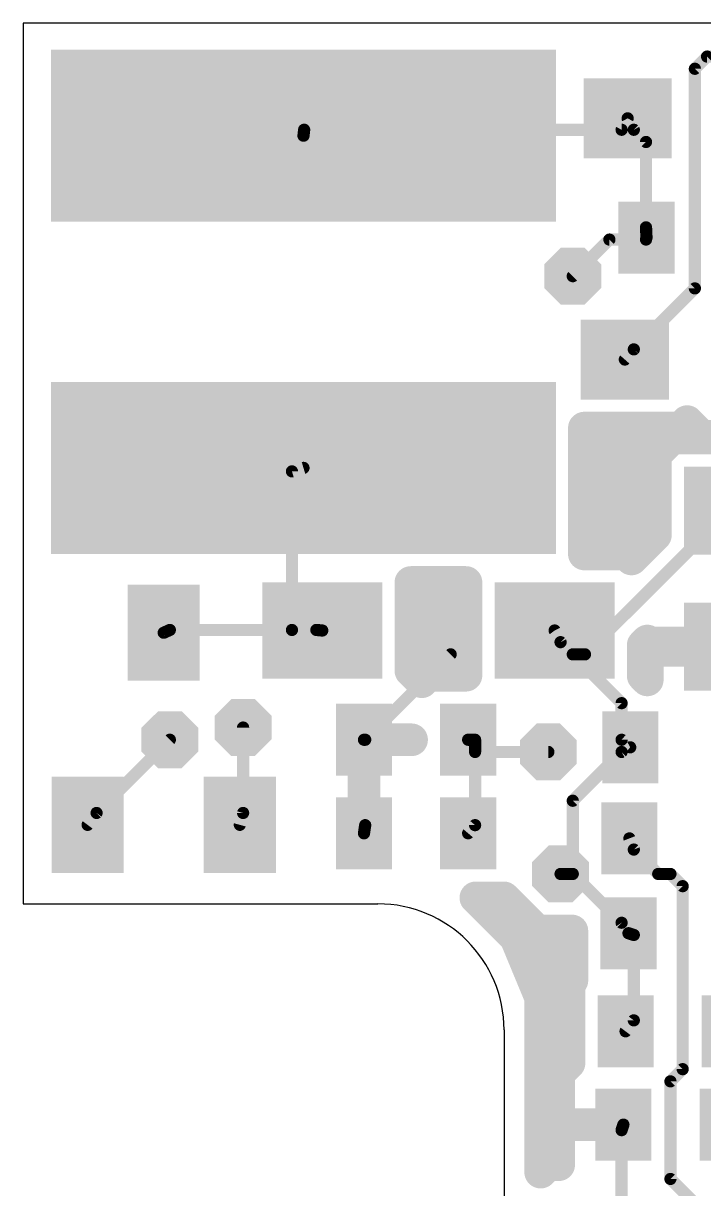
# Model space of a CAD drawing. Extents: x 0 to 48, y 0 to 28.
# Drawn here: x 0 to 8.49, y 13.44 to 28 of the extents above; entities that cross this region are included whole.
import ezdxf

# ---------------------------------------------------------------- set-up
doc = ezdxf.new("R2010")
doc.units = 0
for name, color, linetype in [('1', 14, 'CONTINUOUS'), ('18', 94, 'CONTINUOUS'), ('20', 7, 'CONTINUOUS')]:
    doc.layers.add(name, color=color, linetype=linetype)

# ---------------------------------------------------------------- blocks, each defined once
blk = doc.blocks.new('RECT')
blk.add_solid([(-0.5, -0.5), (0.5, -0.5), (-0.5, 0.5), (0.5, 0.5)])
blk = doc.blocks.new('OCTAGONV')
at = {"const_width": 0.5}
blk.add_lwpolyline([(-0.25, -0.1036), (-0.25, 0.1036), (-0.1036, 0.25), (0.1036, 0.25), (0.25, 0.1036), (0.25, -0.1036), (0.1036, -0.25), (-0.1036, -0.25), (-0.25, -0.1036), (-0.25, 0.1036)], dxfattribs=at)

msp = doc.modelspace()

# ---------------------------------------------------------------- linework, layer by layer
at = {"layer": '1'}
for points, const_width in [([(8.382, 27.432), (8.5344, 27.5844)], 0.1524), ([(8.5344, 27.5844), (11.8872, 27.5844)], 0.1524), ([(8.382, 24.6888), (8.382, 27.432)], 0.1524), ([(7.5432, 26.8127), (7.4676, 26.67)], 0.1524), ([(7.62, 26.67), (7.5432, 26.8127)], 0.1524), ([(3.5052, 26.67), (3.4969, 26.596)], 0.1524), ([(7.4676, 26.67), (3.5052, 26.67)], 0.1524), ([(7.7724, 26.5176), (7.62, 26.67)], 0.1524), ([(7.7724, 25.4508), (7.7724, 26.5176)], 0.1524), ([(7.7783, 25.3238), (7.7724, 25.4508)], 0.1524), ([(6.858, 24.8412), (7.3152, 25.2984)], 0.1524), ([(7.3152, 25.2984), (7.7724, 25.2984)], 0.1524), ([(7.7724, 25.2984), (7.7783, 25.3238)], 0.1524), ([(7.62, 23.9268), (8.382, 24.6888)], 0.1524), ([(7.508, 23.7998), (7.62, 23.9268)], 0.1524), ([(7.0024, 21.3703), (7.0024, 22.9442)], 0.4064), ([(7.0024, 22.9442), (8.2053, 22.9442)], 0.4064), ([(8.2053, 22.9442), (8.2861, 23.0251)], 0.4064), ([(8.2861, 23.0251), (8.4686, 22.8426)], 0.4064), ([(8.098, 22.8174), (7.8898, 22.6092)], 0.4064), ([(9.3927, 22.8174), (8.098, 22.8174)], 0.4064), ([(8.4686, 22.8426), (9.161, 22.8426)], 0.4064), ([(7.0024, 22.7584), (8.039, 22.7584)], 0.4064), ([(7.8898, 22.6092), (7.8898, 21.6068)], 0.4064), ([(3.3528, 22.4028), (3.4969, 22.446)], 0.1524), ([(3.3528, 20.4216), (3.3528, 22.4028)], 0.1524), ([(7.0024, 22.352), (7.8898, 22.352)], 0.4064), ([(7.0024, 21.9456), (7.8898, 21.9456)], 0.4064), ([(7.0104, 20.1168), (8.6868, 21.7932)], 0.1524), ([(7.0024, 21.5392), (7.8222, 21.5392)], 0.4064), ([(7.8898, 21.6068), (7.591, 21.308)], 0.4064), ([(7.5288, 21.3703), (7.0024, 21.3703)], 0.4064), ([(7.591, 21.308), (7.5288, 21.3703)], 0.4064), ([(4.837, 21.0154), (5.5259, 21.0154)], 0.4064), ([(4.837, 19.9116), (4.837, 21.0154)], 0.4064), ([(5.5259, 21.0154), (5.5259, 19.8555)], 0.4064), ([(4.837, 20.7264), (5.5259, 20.7264)], 0.4064), ([(1.7525, 20.387), (1.8288, 20.4216)], 0.1524), ([(1.8288, 20.4216), (3.3528, 20.4216)], 0.1524), ([(3.3528, 20.4216), (3.6576, 20.4216)], 0.1524), ([(3.3528, 20.4216), (3.7315, 20.4148)], 0.1524), ([(3.6576, 20.4216), (3.7315, 20.4148)], 0.1524), ([(4.837, 20.32), (5.5259, 20.32)], 0.4064), ([(6.7056, 20.2692), (6.6315, 20.4148)], 0.1524), ([(6.858, 20.1168), (6.6315, 20.4148)], 0.1524), ([(7.737, 20.2328), (7.7882, 20.2841)], 0.4064), ([(7.737, 19.8483), (7.737, 20.2328)], 0.4064), ([(7.7882, 20.2841), (7.7882, 20.2587)], 0.4064), ([(7.7882, 20.2587), (8.6979, 20.2587)], 0.4064), ([(6.858, 20.1168), (6.7056, 20.2692)], 0.1524), ([(8.6979, 20.1649), (7.7882, 20.1649)], 0.4064), ([(7.7882, 20.1649), (7.7882, 19.797)], 0.4064), ([(5.334, 20.1168), (4.2672, 19.05)], 0.1524), ([(4.837, 19.9136), (5.5259, 19.9136)], 0.4064), ([(4.974, 19.7746), (4.837, 19.9116)], 0.4064), ([(7.4676, 19.5072), (6.858, 20.1168)], 0.1524), ([(6.858, 20.1168), (7.0104, 20.1168)], 0.1524), ([(7.737, 19.9136), (7.7882, 19.9136)], 0.4064), ([(5.0548, 19.8555), (4.974, 19.7746)], 0.4064), ([(5.5259, 19.8555), (5.0548, 19.8555)], 0.4064), ([(7.7882, 19.797), (7.737, 19.8483)], 0.4064), ([(7.4676, 19.05), (7.4676, 19.5072)], 0.1524), ([(2.7432, 19.2024), (2.7432, 18.1356)], 0.1524), ([(4.2516, 18.7887), (4.2516, 19.0489)], 0.4064), ([(4.2516, 19.0489), (4.2526, 19.0489)], 0.4064), ([(4.2526, 19.0489), (4.2526, 18.7887)], 0.4064), ([(4.2532, 19.0494), (4.2532, 19.0504)], 0.4064), ([(4.2532, 19.0504), (4.8466, 19.0504)], 0.4064), ([(4.8466, 19.0494), (4.2532, 19.0494)], 0.4064), ([(4.8466, 19.0504), (4.8466, 19.0494)], 0.4064), ([(0.9144, 18.1356), (1.8288, 19.05)], 0.1524), ([(4.2672, 19.05), (4.2522, 19.05)], 0.1524), ([(4.2672, 19.05), (4.2672, 17.9832)], 0.1524), ([(5.6388, 19.05), (5.5522, 19.05)], 0.1524), ([(5.6388, 18.8976), (5.5522, 19.05)], 0.1524), ([(5.6388, 18.8976), (5.6388, 19.05)], 0.1524), ([(7.5752, 18.9559), (7.4676, 19.05)], 0.1524), ([(4.2516, 17.8826), (4.2516, 18.7887)], 0.4064), ([(4.2526, 18.7887), (4.2526, 17.8826)], 0.4064), ([(5.6388, 17.9832), (5.6388, 18.8976)], 0.1524), ([(5.6388, 18.8976), (6.5532, 18.8976)], 0.1524), ([(6.858, 18.288), (7.4676, 18.8976)], 0.1524), ([(7.4676, 18.8976), (7.5752, 18.9559)], 0.1524), ([(4.2516, 18.6944), (4.2526, 18.6944)], 0.4064), ([(4.2516, 18.288), (4.2526, 18.288)], 0.4064), ([(6.858, 17.3736), (6.858, 18.288)], 0.1524), ([(0.8025, 17.987), (0.9144, 18.1356)], 0.1524), ([(2.7432, 18.1356), (2.7025, 17.987)], 0.1524), ([(4.2526, 17.8826), (4.2516, 17.8826)], 0.4064), ([(4.2672, 17.9832), (4.2522, 17.8816)], 0.1524), ([(5.5522, 17.8816), (5.6388, 17.9832)], 0.1524), ([(7.62, 17.6784), (7.5654, 17.8179)], 0.1524), ([(7.9248, 17.3736), (7.62, 17.6784)], 0.1524), ([(6.7056, 17.3736), (6.858, 17.3736)], 0.1524), ([(6.858, 17.3736), (7.4676, 16.764)], 0.1524), ([(8.0772, 17.3736), (7.9248, 17.3736)], 0.1524), ([(8.2296, 17.2212), (8.0772, 17.3736)], 0.1524), ([(6.1478, 16.5763), (5.648, 17.076)], 0.4064), ([(5.648, 17.076), (5.9975, 17.076)], 0.4064), ([(5.6553, 17.0688), (6.0046, 17.0688)], 0.4064), ([(5.9975, 17.076), (6.411, 16.6624)], 0.4064), ([(8.2296, 14.9352), (8.2296, 17.2212)], 0.1524), ([(6.0617, 16.6624), (6.411, 16.6624)], 0.4064), ([(6.1478, 16.5762), (6.1478, 16.5763)], 0.4064), ([(6.457, 15.8298), (6.1478, 16.5762)], 0.4064), ([(6.411, 16.6624), (6.8477, 16.6624)], 0.4064), ([(6.8477, 16.6624), (6.8477, 16.0415)], 0.4064), ([(7.4676, 16.764), (7.5533, 16.6334)], 0.1524), ([(7.5533, 16.6334), (7.62, 16.6116)], 0.1524), ([(7.62, 16.6116), (7.62, 15.5448)], 0.1524), ([(6.2805, 16.256), (6.8477, 16.256)], 0.4064), ([(6.8477, 16.0415), (6.8114, 16.0052)], 0.4064), ([(6.8114, 16.0052), (6.8114, 15.0097)], 0.4064), ([(6.4488, 15.8496), (6.8114, 15.8496)], 0.4064), ([(6.457, 15.8297), (6.457, 15.8298)], 0.4064), ([(6.457, 15.615), (6.457, 15.8297)], 0.4064), ([(6.4571, 15.615), (6.457, 15.615)], 0.4064), ([(6.4571, 13.648), (6.4571, 15.615)], 0.4064), ([(6.4571, 15.4432), (6.8114, 15.4432)], 0.4064), ([(7.62, 15.5448), (7.517, 15.4079)], 0.1524), ([(6.4571, 15.0368), (6.8114, 15.0368)], 0.4064), ([(6.8114, 15.0097), (6.683, 14.8814)], 0.4064), ([(6.683, 14.8814), (6.683, 14.2425)], 0.4064), ([(8.0772, 14.7828), (8.2296, 14.9352)], 0.1524), ([(8.0772, 13.5636), (8.0772, 14.7828)], 0.1524), ([(6.4571, 14.6304), (6.683, 14.6304)], 0.4064), ([(6.4571, 14.224), (6.683, 14.224)], 0.4064), ([(6.683, 14.2425), (7.4891, 14.2425)], 0.4064), ([(7.4891, 14.2415), (6.683, 14.2415)], 0.4064), ([(6.683, 14.2415), (6.683, 13.7408)], 0.4064), ([(7.4891, 14.2425), (7.4891, 14.2415)], 0.4064), ([(7.4676, 14.1732), (7.4902, 14.2421)], 0.1524), ([(7.4676, 12.8016), (7.4676, 14.1732)], 0.1524), ([(6.4571, 13.8176), (6.683, 13.8176)], 0.4064), ([(6.5498, 13.7408), (6.4571, 13.648)], 0.4064), ([(6.683, 13.7408), (6.5498, 13.7408)], 0.4064), ([(8.8392, 12.8016), (8.0772, 13.5636)], 0.1524)]:
    msp.add_lwpolyline(points, dxfattribs=dict(at, const_width=const_width))
for points, const_width in [([(8.5344, 27.6225, 1), (8.5344, 27.5463)], 0.0762), ([(8.5613, 27.5575, 1), (8.5075, 27.6113)], 0.0762), ([(8.4201, 27.432, 1), (8.3439, 27.432)], 0.0762), ([(8.3551, 27.4589, 1), (8.4089, 27.4051)], 0.0762), ([(7.5767, 26.8308, 1), (7.5097, 26.7946)], 0.0762), ([(7.5769, 26.7949, 1), (7.5095, 26.8305)], 0.0762), ([(3.5052, 26.7081, 1), (3.5052, 26.6319)], 0.0762), ([(3.5431, 26.6658, 1), (3.4673, 26.6742)], 0.0762), ([(7.4339, 26.6878, 1), (7.5013, 26.6522)], 0.0762), ([(7.4676, 26.6319, 1), (7.4676, 26.7081)], 0.0762), ([(7.6469, 26.6969, 1), (7.5931, 26.6431)], 0.0762), ([(7.5865, 26.6519, 1), (7.6535, 26.6881)], 0.0762), ([(3.459, 26.6002, 1), (3.5348, 26.5918)], 0.0762), ([(7.8105, 26.5176, 1), (7.7343, 26.5176)], 0.0762), ([(7.7455, 26.4907, 1), (7.7993, 26.5445)], 0.0762), ([(7.8105, 25.4526, 1), (7.7343, 25.449)], 0.0762), ([(7.7343, 25.4508, 1), (7.8105, 25.4508)], 0.0762), ([(7.3152, 25.3365, 1), (7.3152, 25.2603)], 0.0762), ([(7.3421, 25.2715, 1), (7.2883, 25.3253)], 0.0762), ([(7.7353, 25.307, 1), (7.8095, 25.2898)], 0.0762), ([(7.7402, 25.322, 1), (7.8164, 25.3256)], 0.0762), ([(7.8154, 25.3152, 1), (7.7412, 25.3324)], 0.0762), ([(7.7724, 25.2603, 1), (7.7724, 25.3365)], 0.0762), ([(6.8311, 24.8681, 1), (6.8849, 24.8143)], 0.0762), ([(8.4089, 24.6619, 1), (8.3551, 24.7157)], 0.0762), ([(8.3439, 24.6888, 1), (8.4201, 24.6888)], 0.0762), ([(7.5931, 23.9537, 1), (7.6469, 23.8999)], 0.0762), ([(7.6486, 23.9016, 1), (7.5914, 23.952)], 0.0762), ([(7.4794, 23.825, 1), (7.5366, 23.7746)], 0.0762), ([(7.104, 22.9442, 1), (6.9008, 22.9442)], 0.2032), ([(7.0024, 23.0458, 1), (7.0024, 22.8426)], 0.2032), ([(8.3579, 23.0969, 1), (8.2143, 22.9533)], 0.2032), ([(8.2053, 22.8426, 1), (8.2053, 23.0458)], 0.2032), ([(8.358, 22.9533, 1), (8.2142, 23.0969)], 0.2032), ([(8.098, 22.919, 1), (8.098, 22.7158)], 0.2032), ([(8.1698, 22.7456, 1), (8.0262, 22.8892)], 0.2032), ([(8.1334, 23.016, 1), (8.2772, 22.8724)], 0.2032), ([(8.4686, 22.9442, 1), (8.4686, 22.741)], 0.2032), ([(8.3968, 22.7708, 1), (8.5404, 22.9144)], 0.2032), ([(7.0024, 22.86, 1), (7.0024, 22.6568)], 0.2032), ([(8.039, 22.6568, 1), (8.039, 22.86)], 0.2032), ([(7.9914, 22.6092, 1), (7.7882, 22.6092)], 0.2032), ([(7.818, 22.681, 1), (7.9616, 22.5374)], 0.2032), ([(3.3909, 22.4028, 1), (3.3147, 22.4028)], 0.0762), ([(3.3419, 22.4393, 1), (3.3637, 22.3663)], 0.0762), ([(3.5078, 22.4095, 1), (3.486, 22.4825)], 0.0762), ([(7.0024, 22.4536, 1), (7.0024, 22.2504)], 0.2032), ([(7.8898, 22.2504, 1), (7.8898, 22.4536)], 0.2032), ([(7.0024, 22.0472, 1), (7.0024, 21.844)], 0.2032), ([(7.8898, 21.844, 1), (7.8898, 22.0472)], 0.2032), ([(7.0024, 21.6408, 1), (7.0024, 21.4376)], 0.2032), ([(7.7882, 21.6068, 1), (7.9914, 21.6068)], 0.2032), ([(7.9616, 21.535, 1), (7.818, 21.6786)], 0.2032), ([(7.8222, 21.4376, 1), (7.8222, 21.6408)], 0.2032), ([(7.0024, 21.4719, 1), (7.0024, 21.2687)], 0.2032), ([(7.6007, 21.4421, 1), (7.4569, 21.2985)], 0.2032), ([(7.5288, 21.2687, 1), (7.5288, 21.4719)], 0.2032), ([(6.9008, 21.3703, 1), (7.104, 21.3703)], 0.2032), ([(7.5192, 21.3798, 1), (7.6628, 21.2362)], 0.2032), ([(7.5191, 21.2362, 1), (7.6629, 21.3798)], 0.2032), ([(4.837, 21.117, 1), (4.837, 20.9138)], 0.2032), ([(4.9386, 21.0154, 1), (4.7354, 21.0154)], 0.2032), ([(5.6275, 21.0154, 1), (5.4243, 21.0154)], 0.2032), ([(5.5259, 20.9138, 1), (5.5259, 21.117)], 0.2032), ([(4.837, 20.828, 1), (4.837, 20.6248)], 0.2032), ([(5.5259, 20.6248, 1), (5.5259, 20.828)], 0.2032), ([(1.7368, 20.4217, 1), (1.7682, 20.3523)], 0.0762), ([(1.8288, 20.4597, 1), (1.8288, 20.3835)], 0.0762), ([(1.8445, 20.3869, 1), (1.8131, 20.4563)], 0.0762), ([(3.3528, 20.4597, 1), (3.3528, 20.3835)], 0.0762), ([(3.3535, 20.4597, 1), (3.3521, 20.3835)], 0.0762), ([(3.3147, 20.4216, 1), (3.3909, 20.4216)], 0.0762), ([(3.3528, 20.3835, 1), (3.3528, 20.4597)], 0.0762), ([(3.6611, 20.4595, 1), (3.6541, 20.3837)], 0.0762), ([(3.6576, 20.3835, 1), (3.6576, 20.4597)], 0.0762), ([(3.728, 20.3769, 1), (3.735, 20.4527)], 0.0762), ([(3.7308, 20.3767, 1), (3.7322, 20.4529)], 0.0762), ([(4.837, 20.4216, 1), (4.837, 20.2184)], 0.2032), ([(5.5259, 20.2184, 1), (5.5259, 20.4216)], 0.2032), ([(6.6655, 20.4321, 1), (6.5975, 20.3975)], 0.0762), ([(6.6618, 20.4379, 1), (6.6012, 20.3917)], 0.0762), ([(7.8386, 20.2328, 1), (7.6354, 20.2328)], 0.2032), ([(7.6651, 20.3046, 1), (7.8089, 20.161)], 0.2032), ([(7.8898, 20.2841, 1), (7.6866, 20.2841)], 0.2032), ([(7.7882, 20.3603, 1), (7.7882, 20.1571)], 0.2032), ([(7.8601, 20.2123, 1), (7.7163, 20.3559)], 0.2032), ([(6.7325, 20.2961, 1), (6.6787, 20.2423)], 0.0762), ([(6.6716, 20.2519, 1), (6.7396, 20.2865)], 0.0762), ([(7.7882, 20.2665, 1), (7.7882, 20.0633)], 0.2032), ([(7.8898, 20.1649, 1), (7.6866, 20.1649)], 0.2032), ([(7.6866, 20.2587, 1), (7.8898, 20.2587)], 0.2032), ([(4.837, 20.0152, 1), (4.837, 19.812)], 0.2032), ([(4.9088, 19.9834, 1), (4.7652, 19.8398)], 0.2032), ([(5.3609, 20.0899, 1), (5.3071, 20.1437)], 0.0762), ([(5.5259, 19.812, 1), (5.5259, 20.0152)], 0.2032), ([(6.858, 20.1549, 1), (6.858, 20.0787)], 0.0762), ([(6.8849, 20.1437, 1), (6.8311, 20.0899)], 0.0762), ([(6.8277, 20.0937, 1), (6.8883, 20.1399)], 0.0762), ([(6.8311, 20.0899, 1), (6.8849, 20.1437)], 0.0762), ([(6.9835, 20.1437, 1), (7.0373, 20.0899)], 0.0762), ([(7.0104, 20.0787, 1), (7.0104, 20.1549)], 0.0762), ([(7.737, 20.0152, 1), (7.737, 19.812)], 0.2032), ([(7.7882, 19.812, 1), (7.7882, 20.0152)], 0.2032), ([(4.7354, 19.9116, 1), (4.9386, 19.9116)], 0.2032), ([(4.9021, 19.8464, 1), (5.0459, 19.7028)], 0.2032), ([(4.9022, 19.7028, 1), (5.0458, 19.8464)], 0.2032), ([(5.0548, 19.9571, 1), (5.0548, 19.7539)], 0.2032), ([(5.1267, 19.7837, 1), (4.9829, 19.9273)], 0.2032), ([(5.4243, 19.8555, 1), (5.6275, 19.8555)], 0.2032), ([(5.5259, 19.7539, 1), (5.5259, 19.9571)], 0.2032), ([(7.8089, 19.9201, 1), (7.6651, 19.7765)], 0.2032), ([(7.6354, 19.8483, 1), (7.8386, 19.8483)], 0.2032), ([(7.7163, 19.7252, 1), (7.8601, 19.8688)], 0.2032), ([(7.6866, 19.797, 1), (7.8898, 19.797)], 0.2032), ([(7.5057, 19.5072, 1), (7.4295, 19.5072)], 0.0762), ([(7.4407, 19.4803, 1), (7.4945, 19.5341)], 0.0762), ([(2.7813, 19.2024, 1), (2.7051, 19.2024)], 0.0762), ([(4.3532, 19.0489, 1), (4.15, 19.0489)], 0.2032), ([(4.2516, 19.1505, 1), (4.2516, 18.9473)], 0.2032), ([(4.3542, 19.0489, 1), (4.151, 19.0489)], 0.2032), ([(4.3548, 19.0504, 1), (4.1516, 19.0504)], 0.2032), ([(4.2532, 19.152, 1), (4.2532, 18.9488)], 0.2032), ([(4.2532, 19.151, 1), (4.2532, 18.9478)], 0.2032), ([(4.2526, 18.9473, 1), (4.2526, 19.1505)], 0.2032), ([(4.9482, 19.0504, 1), (4.745, 19.0504)], 0.2032), ([(4.8466, 18.9488, 1), (4.8466, 19.152)], 0.2032), ([(4.8466, 18.9478, 1), (4.8466, 19.151)], 0.2032), ([(1.8557, 19.0231, 1), (1.8019, 19.0769)], 0.0762), ([(4.1516, 19.0494, 1), (4.3548, 19.0494)], 0.2032), ([(4.2522, 19.0881, 1), (4.2522, 19.0119)], 0.0762), ([(4.3053, 19.05, 1), (4.2291, 19.05)], 0.0762), ([(4.2403, 19.0769, 1), (4.2941, 19.0231)], 0.0762), ([(4.2672, 19.0119, 1), (4.2672, 19.0881)], 0.0762), ([(4.745, 19.0494, 1), (4.9482, 19.0494)], 0.2032), ([(5.5522, 19.0881, 1), (5.5522, 19.0119)], 0.0762), ([(5.5853, 19.0688, 1), (5.5191, 19.0312)], 0.0762), ([(5.6769, 19.05, 1), (5.6007, 19.05)], 0.0762), ([(5.6388, 19.0119, 1), (5.6388, 19.0881)], 0.0762), ([(7.4927, 19.0787, 1), (7.4425, 19.0213)], 0.0762), ([(7.4295, 19.05, 1), (7.5057, 19.05)], 0.0762), ([(4.3532, 18.7887, 1), (4.15, 18.7887)], 0.2032), ([(4.3542, 18.7887, 1), (4.151, 18.7887)], 0.2032), ([(5.6769, 18.8976, 1), (5.6007, 18.8976)], 0.0762), ([(5.6388, 18.9357, 1), (5.6388, 18.8595)], 0.0762), ([(5.6007, 18.8976, 1), (5.6769, 18.8976)], 0.0762), ([(5.6057, 18.8788, 1), (5.6719, 18.9164)], 0.0762), ([(6.5532, 18.8595, 1), (6.5532, 18.9357)], 0.0762), ([(7.4494, 18.9311, 1), (7.4858, 18.8641)], 0.0762), ([(7.4945, 18.8707, 1), (7.4407, 18.9245)], 0.0762), ([(7.5501, 18.9272, 1), (7.6003, 18.9846)], 0.0762), ([(7.5934, 18.9224, 1), (7.557, 18.9894)], 0.0762), ([(4.2516, 18.796, 1), (4.2516, 18.5928)], 0.2032), ([(4.15, 18.7887, 1), (4.3532, 18.7887)], 0.2032), ([(4.151, 18.7887, 1), (4.3542, 18.7887)], 0.2032), ([(4.2526, 18.5928, 1), (4.2526, 18.796)], 0.2032), ([(4.2516, 18.3896, 1), (4.2516, 18.1864)], 0.2032), ([(4.2526, 18.1864, 1), (4.2526, 18.3896)], 0.2032), ([(6.8961, 18.288, 1), (6.8199, 18.288)], 0.0762), ([(6.8311, 18.3149, 1), (6.8849, 18.2611)], 0.0762), ([(0.8875, 18.1625, 1), (0.9413, 18.1087)], 0.0762), ([(0.9448, 18.1127, 1), (0.884, 18.1585)], 0.0762), ([(2.7799, 18.1255, 1), (2.7065, 18.1457)], 0.0762), ([(2.7051, 18.1356, 1), (2.7813, 18.1356)], 0.0762), ([(4.2516, 17.9842, 1), (4.2516, 17.781)], 0.2032), ([(4.2526, 17.781, 1), (4.2526, 17.9842)], 0.2032), ([(4.3049, 17.9776, 1), (4.2295, 17.9888)], 0.0762), ([(5.6678, 17.9585, 1), (5.6098, 18.0079)], 0.0762), ([(0.7721, 18.0099, 1), (0.8329, 17.9641)], 0.0762), ([(2.6658, 17.9971, 1), (2.7392, 17.9769)], 0.0762), ([(4.15, 17.8826, 1), (4.3532, 17.8826)], 0.2032), ([(4.151, 17.8826, 1), (4.3542, 17.8826)], 0.2032), ([(4.2145, 17.8872, 1), (4.2899, 17.876)], 0.0762), ([(4.2291, 17.9832, 1), (4.3053, 17.9832)], 0.0762), ([(5.5232, 17.9063, 1), (5.5812, 17.8569)], 0.0762), ([(5.6007, 17.9832, 1), (5.6769, 17.9832)], 0.0762), ([(7.6009, 17.8318, 1), (7.5299, 17.804)], 0.0762), ([(7.6469, 17.7053, 1), (7.5931, 17.6515)], 0.0762), ([(7.5845, 17.6645, 1), (7.6555, 17.6923)], 0.0762), ([(6.7056, 17.4117, 1), (6.7056, 17.3355)], 0.0762), ([(6.8199, 17.3736, 1), (6.8961, 17.3736)], 0.0762), ([(6.8849, 17.4005, 1), (6.8311, 17.3467)], 0.0762), ([(6.858, 17.3355, 1), (6.858, 17.4117)], 0.0762), ([(7.9248, 17.4117, 1), (7.9248, 17.3355)], 0.0762), ([(7.8979, 17.3467, 1), (7.9517, 17.4005)], 0.0762), ([(8.1041, 17.4005, 1), (8.0503, 17.3467)], 0.0762), ([(8.0772, 17.3355, 1), (8.0772, 17.4117)], 0.0762), ([(5.648, 17.1776, 1), (5.648, 16.9744)], 0.2032), ([(5.7198, 17.1478, 1), (5.5762, 17.0042)], 0.2032), ([(5.6553, 17.1704, 1), (5.6553, 16.9672)], 0.2032), ([(6.0694, 17.1478, 1), (5.9256, 17.0042)], 0.2032), ([(5.9975, 16.9744, 1), (5.9975, 17.1776)], 0.2032), ([(6.0046, 16.9672, 1), (6.0046, 17.1704)], 0.2032), ([(8.2677, 17.2212, 1), (8.1915, 17.2212)], 0.0762), ([(8.2027, 17.1943, 1), (8.2565, 17.2481)], 0.0762), ([(6.0617, 16.764, 1), (6.0617, 16.5608)], 0.2032), ([(6.2494, 16.5763, 1), (6.0462, 16.5763)], 0.2032), ([(6.2417, 16.6151, 1), (6.0539, 16.5373)], 0.2032), ([(6.076, 16.5045, 1), (6.2196, 16.6481)], 0.2032), ([(6.411, 16.764, 1), (6.411, 16.5608)], 0.2032), ([(6.3391, 16.5906, 1), (6.4829, 16.7342)], 0.2032), ([(6.411, 16.5608, 1), (6.411, 16.764)], 0.2032), ([(6.9493, 16.6624, 1), (6.7461, 16.6624)], 0.2032), ([(6.8477, 16.5608, 1), (6.8477, 16.764)], 0.2032), ([(7.4995, 16.7849, 1), (7.4357, 16.7431)], 0.0762), ([(7.4407, 16.7371, 1), (7.4945, 16.7909)], 0.0762), ([(6.0462, 16.5762, 1), (6.2494, 16.5762)], 0.2032), ([(7.5651, 16.6696, 1), (7.5415, 16.5972)], 0.0762), ([(7.5214, 16.6125, 1), (7.5852, 16.6543)], 0.0762), ([(7.6581, 16.6116, 1), (7.5819, 16.6116)], 0.0762), ([(7.6082, 16.5754, 1), (7.6318, 16.6478)], 0.0762), ([(6.2805, 16.3576, 1), (6.2805, 16.1544)], 0.2032), ([(6.8477, 16.1544, 1), (6.8477, 16.3576)], 0.2032), ([(6.913, 16.0052, 1), (6.7098, 16.0052)], 0.2032), ([(6.7396, 16.077, 1), (6.8832, 15.9334)], 0.2032), ([(6.9195, 15.9697, 1), (6.7759, 16.1133)], 0.2032), ([(6.4488, 15.9512, 1), (6.4488, 15.748)], 0.2032), ([(6.5586, 15.8298, 1), (6.3554, 15.8298)], 0.2032), ([(6.5586, 15.8297, 1), (6.3554, 15.8297)], 0.2032), ([(6.7461, 16.0415, 1), (6.9493, 16.0415)], 0.2032), ([(6.8114, 15.748, 1), (6.8114, 15.9512)], 0.2032), ([(6.3554, 15.8297, 1), (6.5586, 15.8297)], 0.2032), ([(6.3631, 15.7909, 1), (6.5509, 15.8687)], 0.2032), ([(6.457, 15.7166, 1), (6.457, 15.5134)], 0.2032), ([(6.5587, 15.615, 1), (6.3555, 15.615)], 0.2032), ([(6.4571, 15.5134, 1), (6.4571, 15.7166)], 0.2032), ([(6.3554, 15.615, 1), (6.5586, 15.615)], 0.2032), ([(6.4571, 15.5448, 1), (6.4571, 15.3416)], 0.2032), ([(6.8114, 15.3416, 1), (6.8114, 15.5448)], 0.2032), ([(7.5819, 15.5448, 1), (7.6581, 15.5448)], 0.0762), ([(7.6504, 15.5219, 1), (7.5896, 15.5677)], 0.0762), ([(7.4866, 15.4308, 1), (7.5474, 15.385)], 0.0762), ([(6.4571, 15.1384, 1), (6.4571, 14.9352)], 0.2032), ([(6.8832, 14.9378, 1), (6.7396, 15.0816)], 0.2032), ([(6.8114, 14.9352, 1), (6.8114, 15.1384)], 0.2032), ([(6.7846, 14.8814, 1), (6.5814, 14.8814)], 0.2032), ([(6.6112, 14.9533, 1), (6.7548, 14.8095)], 0.2032), ([(6.7098, 15.0097, 1), (6.913, 15.0097)], 0.2032), ([(8.2565, 14.9083, 1), (8.2027, 14.9621)], 0.0762), ([(8.1153, 14.7828, 1), (8.0391, 14.7828)], 0.0762), ([(8.1915, 14.9352, 1), (8.2677, 14.9352)], 0.0762), ([(6.4571, 14.732, 1), (6.4571, 14.5288)], 0.2032), ([(6.683, 14.5288, 1), (6.683, 14.732)], 0.2032), ([(8.0503, 14.8097, 1), (8.1041, 14.7559)], 0.0762), ([(6.4571, 14.3256, 1), (6.4571, 14.1224)], 0.2032), ([(6.683, 14.3441, 1), (6.683, 14.1409)], 0.2032), ([(6.683, 14.3431, 1), (6.683, 14.1399)], 0.2032), ([(6.7846, 14.2415, 1), (6.5814, 14.2415)], 0.2032), ([(6.683, 14.1224, 1), (6.683, 14.3256)], 0.2032), ([(7.5907, 14.2425, 1), (7.3875, 14.2425)], 0.2032), ([(7.4891, 14.1409, 1), (7.4891, 14.3441)], 0.2032), ([(7.4891, 14.1399, 1), (7.4891, 14.3431)], 0.2032), ([(6.5814, 14.2425, 1), (6.7846, 14.2425)], 0.2032), ([(7.3875, 14.2415, 1), (7.5907, 14.2415)], 0.2032), ([(7.5264, 14.2302, 1), (7.454, 14.254)], 0.0762), ([(7.5057, 14.1732, 1), (7.4295, 14.1732)], 0.0762), ([(7.4314, 14.1851, 1), (7.5038, 14.1613)], 0.0762), ([(6.4571, 13.9192, 1), (6.4571, 13.716)], 0.2032), ([(6.683, 13.716, 1), (6.683, 13.9192)], 0.2032), ([(6.5498, 13.8424, 1), (6.5498, 13.6392)], 0.2032), ([(6.6217, 13.669, 1), (6.4779, 13.8126)], 0.2032), ([(6.5814, 13.7408, 1), (6.7846, 13.7408)], 0.2032), ([(6.683, 13.6392, 1), (6.683, 13.8424)], 0.2032), ([(6.3852, 13.7198, 1), (6.529, 13.5762)], 0.2032), ([(6.3555, 13.648, 1), (6.5587, 13.648)], 0.2032), ([(8.0391, 13.5636, 1), (8.1153, 13.5636)], 0.0762), ([(8.1041, 13.5905, 1), (8.0503, 13.5367)], 0.0762)]:
    msp.add_lwpolyline(points, format="xyb", dxfattribs=dict(at, const_width=const_width))
at = {"layer": '20'}
for p, q in [((48, 28), (0, 28)), ((0, 28), (0, 17)), ((0, 17), (4.4257, 17)), ((6, 15.4257), (6, 12.269))]:
    msp.add_line(p, q, dxfattribs=at)
msp.add_arc((4.4257, 15.4257), 1.5743, 0, 90, dxfattribs=at)

# ---------------------------------------------------------------- block references
at = {"layer": '1'}
for p, xscale, yscale in [((3.4969, 26.596), 6.3, 2.15), ((7.7783, 25.3238), 0.7, 0.9), ((3.4969, 22.446), 6.3, 2.15), ((1.7525, 20.387), 0.9, 1.2), ((7.5752, 18.9559), 0.7, 0.9), ((0.8025, 17.987), 0.9, 1.2), ((2.7025, 17.987), 0.9, 1.2), ((7.5533, 16.6334), 0.7, 0.9), ((7.517, 15.4079), 0.7, 0.9), ((8.817, 15.4079), 0.7, 0.9)]:
    msp.add_blockref('RECT', p, dxfattribs=dict(at, xscale=xscale, yscale=yscale))
at = {"layer": '1', "xscale": 1.1}
for p in [(7.5432, 26.8127), (7.508, 23.7998)]:
    msp.add_blockref('RECT', p, dxfattribs=at)
at = {"layer": '1', "xscale": 1.1, "rotation": 270}
for p in [(8.7454, 21.9119), (8.7454, 20.2119)]:
    msp.add_blockref('RECT', p, dxfattribs=at)
at = {"layer": '1', "rotation": 180}
for p, xscale, yscale in [((3.7315, 20.4148), 1.5, 1.2), ((6.6315, 20.4148), 1.5, 1.2), ((4.2522, 19.05), 0.7, 0.9), ((5.5522, 19.05), 0.7, 0.9), ((4.2522, 17.8816), 0.7, 0.9), ((5.5522, 17.8816), 0.7, 0.9), ((7.5654, 17.8179), 0.7, 0.9), ((7.4902, 14.2421), 0.7, 0.9), ((8.7902, 14.2421), 0.7, 0.9)]:
    msp.add_blockref('RECT', p, dxfattribs=dict(at, xscale=xscale, yscale=yscale))
at = {"layer": '18', "xscale": 0.7112, "yscale": 0.7112}
for p in [(6.858, 24.8412), (5.334, 20.1168), (2.7432, 19.2024), (1.8288, 19.05), (6.5532, 18.8976), (6.7056, 17.3736)]:
    msp.add_blockref('OCTAGONV', p, dxfattribs=at)

doc.saveas('drawing.dxf')
